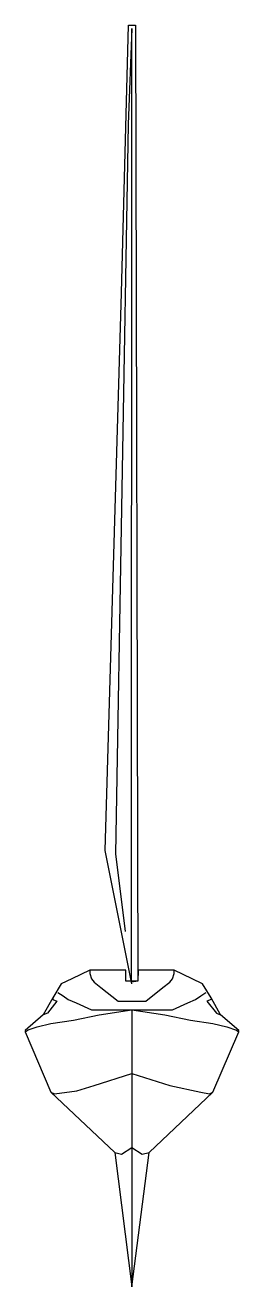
# Model space of a CAD drawing. Header units: millimetres. Extents: x -1907.7 to -1903.7, y 1623.5 to 1646.8.
import ezdxf

# ---------------------------------------------------------------- set-up
doc = ezdxf.new("R2010")
doc.units = ezdxf.units.MM
doc.header["$LTSCALE"] = 10
doc.layers.add('Embarcações', color=2, linetype='Continuous')

msp = doc.modelspace()

# ---------------------------------------------------------------- linework, layer by layer
at = {"layer": 'Embarcações'}
for p, q in [((-1905.904, 1641.898), (-1905.777, 1646.839)), ((-1905.777, 1646.839), (-1905.648, 1646.839)), ((-1905.648, 1646.839), (-1905.603, 1629.182)), ((-1905.713, 1646.778), (-1905.781, 1645.006)), ((-1905.719, 1629.166), (-1905.713, 1646.778)), ((-1905.781, 1645.006), (-1906.013, 1631.533)), ((-1906.204, 1631.598), (-1905.904, 1641.898)), ((-1905.713, 1629.134), (-1906.204, 1631.598)), ((-1906.013, 1631.533), (-1905.836, 1630.101)), ((-1905.603, 1629.182), (-1905.719, 1629.166)), ((-1905.713, 1628.655), (-1905.713, 1623.572))]:
    msp.add_line(p, q, dxfattribs=at)
msp.add_lwpolyline([(-1905.826, 1629.389), (-1906.492, 1629.389), (-1906.825, 1629.228), (-1907.016, 1629.134), (-1907.174, 1628.878), (-1907.349, 1628.562), (-1907.682, 1628.274), (-1907.682, 1628.245), (-1907.207, 1627.132), (-1906.03, 1626.02), (-1905.713, 1623.539), (-1905.396, 1626.02), (-1904.219, 1627.132), (-1903.74, 1628.245), (-1903.74, 1628.274), (-1904.076, 1628.562), (-1904.251, 1628.878), (-1904.41, 1629.134), (-1904.6, 1629.228), (-1904.933, 1629.389), (-1905.6, 1629.389), (-1905.603, 1629.182), (-1905.823, 1629.182)], close=True, dxfattribs=at)
for points in [[(-1906.492, 1629.389), (-1906.492, 1629.325), (-1906.46, 1629.228), (-1906.411, 1629.166), (-1906.285, 1629.069), (-1905.968, 1628.817), (-1905.457, 1628.817), (-1905.14, 1629.069), (-1905.014, 1629.166), (-1904.966, 1629.228), (-1904.933, 1629.325), (-1904.933, 1629.389)], [(-1907.081, 1628.975), (-1906.984, 1628.911), (-1906.89, 1628.846), (-1906.744, 1628.785), (-1906.46, 1628.655), (-1904.966, 1628.655), (-1904.678, 1628.785), (-1904.536, 1628.846), (-1904.442, 1628.911), (-1904.345, 1628.975)], [(-1907.682, 1628.245), (-1907.63, 1628.287), (-1907.462, 1628.338), (-1907.207, 1628.403), (-1906.793, 1628.465), (-1906.317, 1628.562), (-1905.713, 1628.655), (-1905.108, 1628.562), (-1904.633, 1628.465), (-1904.219, 1628.403), (-1903.963, 1628.338), (-1903.782, 1628.28), (-1903.74, 1628.245)], [(-1907.174, 1628.878), (-1907.174, 1628.846), (-1907.097, 1628.817), (-1907.271, 1628.594), (-1907.349, 1628.562)], [(-1904.251, 1628.878), (-1904.251, 1628.846), (-1904.329, 1628.817), (-1904.154, 1628.594), (-1904.076, 1628.562)], [(-1907.207, 1627.132), (-1907.142, 1627.1), (-1906.731, 1627.161), (-1906.411, 1627.258), (-1905.713, 1627.481), (-1905.014, 1627.258), (-1904.442, 1627.132), (-1904.283, 1627.1), (-1904.219, 1627.132)], [(-1906.03, 1626.02), (-1905.904, 1625.987), (-1905.713, 1626.114), (-1905.522, 1625.987), (-1905.396, 1626.02)]]:
    msp.add_lwpolyline(points, dxfattribs=at)

doc.saveas('drawing.dxf')
